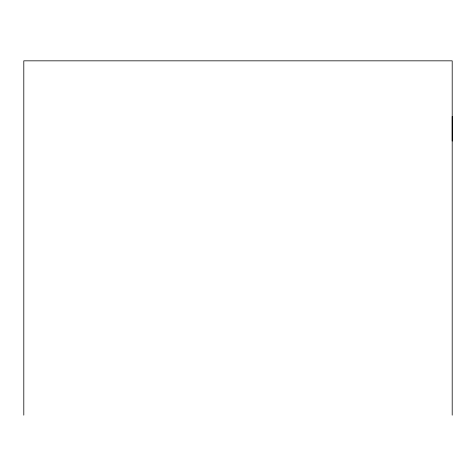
<?xml version="1.0" encoding="UTF-8"?>
<svg xmlns="http://www.w3.org/2000/svg" width="476" height="476" viewBox="0 0 476 476"><rect width="100%" height="100%" fill="white"/><g stroke="black" fill="none" stroke-linecap="round" stroke-linejoin="round"><path stroke-width="0.71" d="M452.2 141.086L452.2 116.441M452.2 415.167L452.2 60.833L23.8 60.833L23.8 415.167"/></g></svg>
